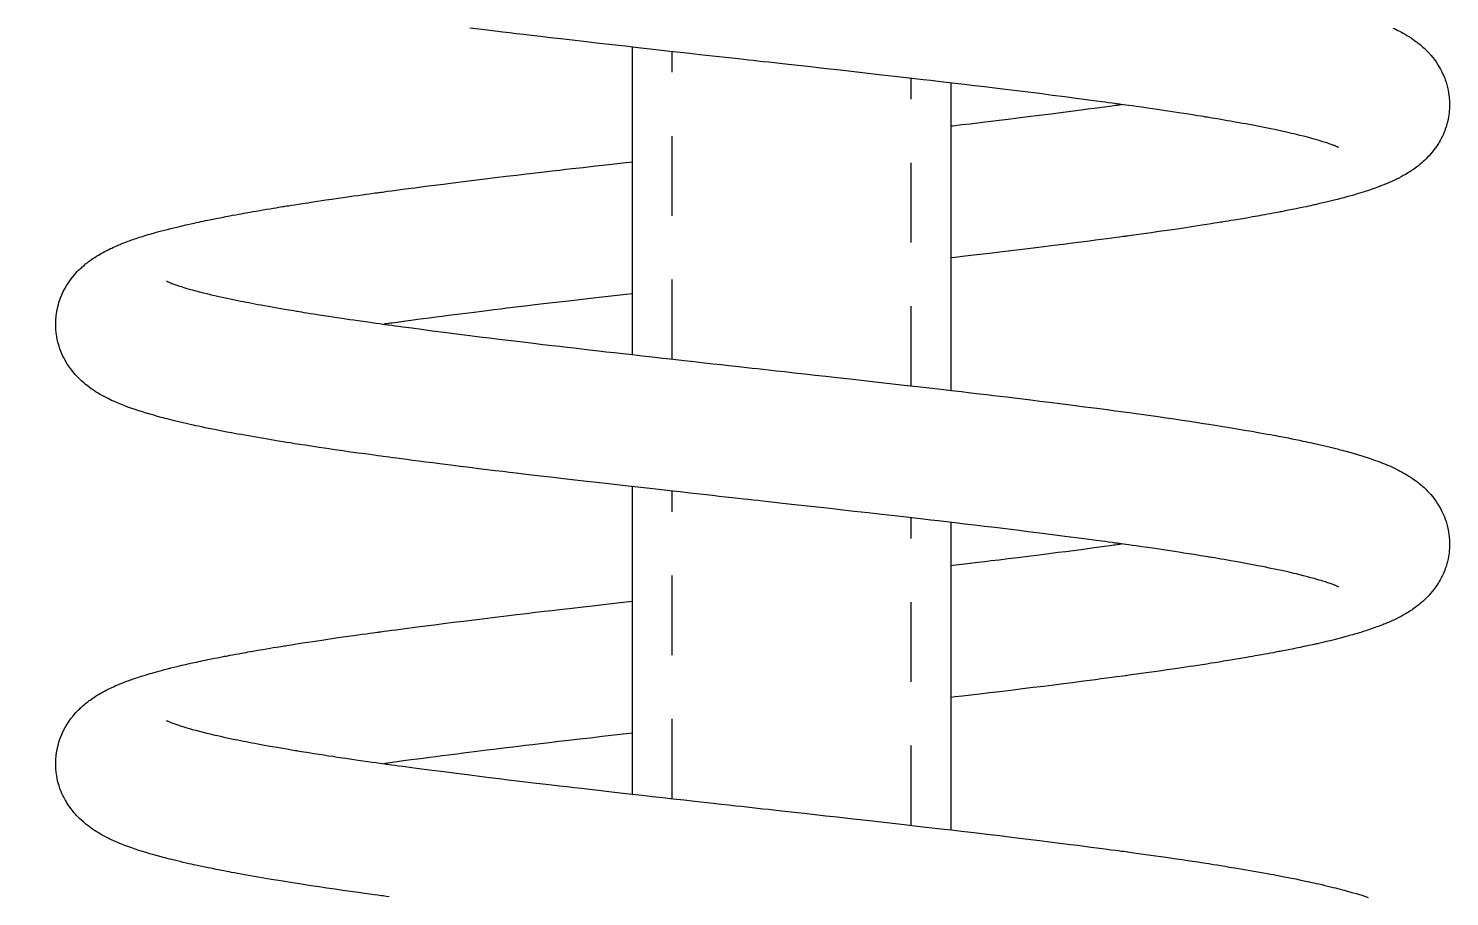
# Model space of a CAD drawing. Extents: x 126.2 to 199.4, y 112.1 to 154.8.
# Drawn here: x 196.078 to 198.309, y 116.166 to 117.528 of the extents above; entities that cross this region are included whole.
import ezdxf

# ---------------------------------------------------------------- set-up
doc = ezdxf.new("R2010")
doc.units = 0
doc.header["$LTSCALE"] = 0.5
doc.header["$MEASUREMENT"] = 0
doc.linetypes.add('HIDDEN', pattern=[0.375, 0.25, -0.125])
doc.layers.get('0').update_dxf_attribs({"linetype": 'CONTINUOUS'})

msp = doc.modelspace()

# ---------------------------------------------------------------- linework, layer by layer
at = {"linetype": 'HIDDEN'}
for p, q in [((197.08857, 117.00867), (197.08857, 117.49111)), ((197.46357, 116.9668), (197.46357, 117.44917)), ((197.08857, 116.31922), (197.08857, 116.80165)), ((197.46357, 116.27735), (197.46357, 116.75971))]:
    msp.add_line(p, q, dxfattribs=at)
at = {"linetype": 'Continuous', "flags": 128}
for points in [[(198.13444, 117.34064), (198.13444, 117.34064), (198.1341, 117.34082), (198.13375, 117.34099), (198.13326, 117.34123), (198.13258, 117.34155), (198.13166, 117.34197), (198.13054, 117.34246), (198.12978, 117.34278), (198.12898, 117.34311), (198.12821, 117.34342), (198.12749, 117.34371), (198.12672, 117.34401), (198.12572, 117.34439), (198.12422, 117.34496), (198.12263, 117.34554), (198.1211, 117.34609), (198.11963, 117.3466), (198.11764, 117.34728), (198.11563, 117.34795), (198.11356, 117.34863), (198.11155, 117.34928), (198.10974, 117.34985), (198.10714, 117.35065), (198.10402, 117.35159), (198.10035, 117.35267), (198.09603, 117.3539), (198.09097, 117.35529), (198.08533, 117.3568), (198.0794, 117.35833), (198.0736, 117.35978), (198.0682, 117.3611), (198.06418, 117.36205), (198.06046, 117.36292), (198.0567, 117.36379), (198.05234, 117.36478), (198.04733, 117.36589), (198.03655, 117.36821), (198.02564, 117.37048), (198.01995, 117.37162), (198.01476, 117.37265), (198.01004, 117.37357), (198.00508, 117.37453), (197.99958, 117.37557), (197.99388, 117.37664), (197.98867, 117.3776), (197.98361, 117.37853), (197.97831, 117.37949), (197.97215, 117.38059), (197.96508, 117.38184), (197.96019, 117.3827), (197.95492, 117.38361), (197.94934, 117.38457), (197.94419, 117.38544), (197.93972, 117.38619), (197.93594, 117.38683), (197.93287, 117.38734), (197.93052, 117.38773), (197.92838, 117.38808), (197.92561, 117.38854), (197.92214, 117.3891), (197.91797, 117.38978), (197.91309, 117.39057), (197.90769, 117.39143), (197.89924, 117.39277), (197.89127, 117.39402), (197.88381, 117.39517), (197.87689, 117.39623), (197.87021, 117.39725), (197.86281, 117.39836), (197.85644, 117.39931), (197.84955, 117.40033), (197.84214, 117.40141), (197.83419, 117.40256), (197.82571, 117.40378), (197.81684, 117.40503), (197.81076, 117.40589), (197.80535, 117.40665), (197.80061, 117.4073), (197.79657, 117.40786), (197.79321, 117.40832), (197.79057, 117.40868), (197.78863, 117.40895), (197.78682, 117.4092), (197.78326, 117.40968), (197.77882, 117.41028), (197.7735, 117.41101), (197.76727, 117.41185), (197.75372, 117.41366), (197.73881, 117.41564), (197.7225, 117.41778), (197.70474, 117.42008), (197.6855, 117.42255), (197.66474, 117.42518), (197.64733, 117.42736), (197.6292, 117.42961), (197.61157, 117.43177), (197.59465, 117.43382), (197.57846, 117.43577), (197.56303, 117.43761), (197.5474, 117.43946), (197.53269, 117.44118), (197.51893, 117.44278), (197.50611, 117.44427), (197.49423, 117.44564), (197.48232, 117.44701), (197.46952, 117.44849), (197.45584, 117.45006), (197.43738, 117.45217), (197.4175, 117.45444), (197.39618, 117.45686), (197.37409, 117.45936), (197.35218, 117.46183), (197.33665, 117.46357), (197.32125, 117.4653), (197.30596, 117.46701), (197.2908, 117.4687), (197.27584, 117.47036), (197.2618, 117.47192), (197.2489, 117.47335), (197.23956, 117.47438), (197.23094, 117.47533), (197.22307, 117.4762), (197.21586, 117.47699), (197.20822, 117.47783), (197.20085, 117.47864), (197.19217, 117.4796), (197.18273, 117.48064), (197.17241, 117.48178), (197.16212, 117.48292), (197.15192, 117.48405), (197.14182, 117.48517), (197.13181, 117.48628), (197.11628, 117.48801), (197.10092, 117.48973), (197.08506, 117.4915), (197.06277, 117.494), (197.0393, 117.49664), (197.01469, 117.49943), (196.98897, 117.50234), (196.9696, 117.50455), (196.94999, 117.50679), (196.93134, 117.50892), (196.91379, 117.51094), (196.89733, 117.51284), (196.8819, 117.51463), (196.86751, 117.51631), (196.85522, 117.51776), (196.84378, 117.51912), (196.83319, 117.52038), (196.8225, 117.52166), (196.81079, 117.52307), (196.79808, 117.52461), (196.78498, 117.52622), (196.771, 117.52794)], [(198.21998, 117.52804), (198.22181, 117.52718), (198.22339, 117.52642), (198.22479, 117.52575), (198.22741, 117.52445), (198.23007, 117.52309), (198.23289, 117.5216), (198.2358, 117.52), (198.23856, 117.51844), (198.24155, 117.51668), (198.24479, 117.51468), (198.24805, 117.51258), (198.25099, 117.5106), (198.25356, 117.50879), (198.2557, 117.50723), (198.25674, 117.50645), (198.25778, 117.50566), (198.25916, 117.50459), (198.26088, 117.50322), (198.26293, 117.50154), (198.265, 117.49978), (198.26677, 117.49821), (198.26839, 117.49673), (198.26973, 117.49548), (198.27123, 117.49403), (198.27304, 117.49222), (198.27512, 117.49006), (198.27898, 117.48579), (198.28214, 117.48198), (198.28478, 117.47856), (198.28731, 117.47505), (198.28976, 117.47138), (198.29188, 117.46795), (198.29423, 117.46382), (198.29658, 117.45928), (198.2986, 117.45494), (198.30033, 117.45083), (198.30179, 117.44693), (198.30304, 117.44325), (198.30427, 117.43914), (198.30538, 117.43482), (198.30632, 117.43053), (198.30702, 117.42663), (198.30755, 117.42305), (198.30786, 117.4204), (198.3081, 117.41788), (198.30831, 117.41501), (198.30846, 117.41151), (198.30851, 117.40743), (198.3084, 117.40334), (198.30827, 117.40081), (198.30811, 117.3987), (198.30795, 117.39692), (198.3078, 117.39551), (198.30762, 117.39401), (198.30731, 117.39171), (198.30682, 117.38868), (198.30609, 117.38486), (198.30517, 117.38077), (198.30419, 117.37709), (198.30297, 117.37302), (198.30183, 117.36967), (198.30088, 117.36709), (198.29995, 117.36473), (198.29875, 117.36188), (198.29721, 117.35851), (198.29545, 117.35497), (198.29381, 117.35191), (198.29235, 117.34933), (198.29092, 117.34696), (198.2891, 117.3441), (198.28681, 117.34072), (198.28403, 117.33693), (198.28122, 117.33337), (198.27864, 117.33031), (198.27631, 117.32771), (198.27407, 117.32533), (198.27195, 117.32317), (198.26977, 117.32106), (198.26721, 117.31868), (198.26436, 117.31617), (198.26195, 117.31414), (198.2601, 117.31264), (198.25853, 117.31141), (198.2566, 117.30993), (198.25437, 117.30828), (198.2523, 117.3068), (198.25051, 117.30556), (198.24902, 117.30456), (198.2478, 117.30375), (198.24605, 117.30261), (198.2441, 117.30138), (198.24192, 117.30004), (198.23938, 117.29853), (198.2359, 117.29655), (198.23235, 117.29461), (198.22879, 117.29274), (198.22525, 117.29097), (198.22192, 117.28937), (198.21903, 117.28802), (198.21683, 117.28702), (198.21476, 117.2861), (198.21242, 117.28509), (198.20957, 117.28388), (198.2075, 117.28303), (198.20543, 117.28219), (198.20361, 117.28147), (198.20205, 117.28085), (198.20077, 117.28036), (198.19884, 117.27962), (198.19673, 117.27883), (198.19437, 117.27796), (198.19166, 117.27698), (198.18842, 117.27584), (198.18571, 117.27491), (198.1827, 117.27389), (198.17976, 117.27292), (198.17716, 117.27208), (198.17491, 117.27136), (198.17288, 117.27072), (198.17065, 117.27002), (198.16721, 117.26897), (198.16332, 117.2678), (198.15942, 117.26665), (198.15596, 117.26566), (198.15353, 117.26497), (198.15132, 117.26435), (198.14881, 117.26365), (198.14587, 117.26285), (198.14247, 117.26193), (198.13752, 117.26062), (198.13249, 117.25932), (198.12742, 117.25803), (198.12091, 117.25643), (198.11502, 117.255), (198.10977, 117.25376), (198.10514, 117.25269), (198.10111, 117.25177), (198.09937, 117.25137), (198.09777, 117.25101), (198.09588, 117.25059), (198.09348, 117.25006), (198.09057, 117.24942), (198.08713, 117.24867), (198.08352, 117.24789), (198.0799, 117.24712), (198.07378, 117.24583), (198.06767, 117.24457), (198.06157, 117.24334), (198.05573, 117.24218), (198.05072, 117.24119), (198.04659, 117.24039), (198.04458, 117.24), (198.04287, 117.23968), (198.04094, 117.23931), (198.03847, 117.23884), (198.03544, 117.23827), (198.03185, 117.2376), (198.02768, 117.23683), (198.02345, 117.23605), (198.01836, 117.23513), (198.01393, 117.23433), (198.01018, 117.23366), (198.00705, 117.23311), (198.00357, 117.23249), (197.99939, 117.23176), (197.99481, 117.23096), (197.98957, 117.23006), (197.98368, 117.22905), (197.9771, 117.22794), (197.97045, 117.22682), (197.96537, 117.22598), (197.96092, 117.22525), (197.95711, 117.22462), (197.95394, 117.22411), (197.95143, 117.2237), (197.94955, 117.2234), (197.94701, 117.22299), (197.94365, 117.22245), (197.93945, 117.22178), (197.93441, 117.22098), (197.92733, 117.21986), (197.9201, 117.21874), (197.91319, 117.21767), (197.90661, 117.21667), (197.90038, 117.21572), (197.89449, 117.21484), (197.8879, 117.21385), (197.88115, 117.21285), (197.87368, 117.21176), (197.86549, 117.21056), (197.85655, 117.20928), (197.849, 117.2082), (197.84097, 117.20707), (197.83246, 117.20588), (197.82436, 117.20475), (197.81736, 117.20379), (197.8128, 117.20317), (197.80889, 117.20263), (197.80563, 117.20219), (197.80302, 117.20184), (197.80107, 117.20158), (197.79932, 117.20134), (197.79577, 117.20087), (197.79123, 117.20026), (197.78569, 117.19952), (197.77861, 117.19858), (197.77048, 117.1975), (197.76183, 117.19636), (197.75276, 117.19517), (197.74323, 117.19393), (197.73043, 117.19228), (197.71689, 117.19054), (197.70258, 117.18872), (197.68751, 117.18682), (197.67166, 117.18484), (197.65501, 117.18278), (197.63808, 117.1807), (197.61998, 117.1785), (197.60283, 117.17643), (197.58664, 117.1745), (197.57145, 117.1727), (197.55728, 117.17103), (197.54438, 117.16952), (197.53249, 117.16814), (197.52607, 117.1674)], [(197.52607, 117.37454), (197.529, 117.37488), (197.54322, 117.37654), (197.55632, 117.37809), (197.56833, 117.37951), (197.57926, 117.38082), (197.58911, 117.382), (197.60185, 117.38354), (197.6158, 117.38524), (197.63095, 117.3871), (197.64726, 117.38912), (197.66467, 117.3913), (197.68315, 117.39364), (197.69451, 117.39509), (197.7062, 117.3966), (197.71821, 117.39815), (197.73018, 117.39972), (197.74103, 117.40115), (197.75069, 117.40243), (197.75919, 117.40356), (197.76656, 117.40455), (197.77113, 117.40517), (197.77514, 117.40571), (197.7786, 117.40618), (197.78151, 117.40657), (197.78393, 117.4069), (197.78686, 117.4073), (197.7907, 117.40783), (197.79377, 117.40825)], [(198.13444, 116.65118), (198.13444, 116.65118), (198.1341, 116.65136), (198.13375, 116.65154), (198.13326, 116.65178), (198.13258, 116.6521), (198.13166, 116.65251), (198.13054, 116.653), (198.12978, 116.65332), (198.12898, 116.65366), (198.12821, 116.65397), (198.12749, 116.65425), (198.12672, 116.65456), (198.12572, 116.65494), (198.12422, 116.6555), (198.12263, 116.65608), (198.1211, 116.65663), (198.11963, 116.65714), (198.11764, 116.65782), (198.11563, 116.6585), (198.11356, 116.65918), (198.11155, 116.65982), (198.10974, 116.66039), (198.10714, 116.6612), (198.10402, 116.66214), (198.10035, 116.66321), (198.09603, 116.66444), (198.09097, 116.66584), (198.08533, 116.66735), (198.0794, 116.66888), (198.0736, 116.67033), (198.0682, 116.67164), (198.06418, 116.6726), (198.06046, 116.67347), (198.0567, 116.67433), (198.05234, 116.67532), (198.04733, 116.67644), (198.03655, 116.67876), (198.02564, 116.68102), (198.01995, 116.68217), (198.01476, 116.6832), (198.01004, 116.68412), (198.00508, 116.68507), (197.99958, 116.68612), (197.99388, 116.68718), (197.98867, 116.68815), (197.98361, 116.68907), (197.97831, 116.69003), (197.97215, 116.69114), (197.96508, 116.69239), (197.96019, 116.69324), (197.95492, 116.69415), (197.94934, 116.69511), (197.94419, 116.69599), (197.93972, 116.69674), (197.93594, 116.69737), (197.93287, 116.69788), (197.93052, 116.69827), (197.92838, 116.69863), (197.92561, 116.69908), (197.92214, 116.69965), (197.91797, 116.70033), (197.91309, 116.70111), (197.90769, 116.70198), (197.89924, 116.70332), (197.89127, 116.70456), (197.88381, 116.70572), (197.87689, 116.70678), (197.87021, 116.70779), (197.86281, 116.7089), (197.85644, 116.70985), (197.84955, 116.71087), (197.84214, 116.71196), (197.83419, 116.71311), (197.82571, 116.71432), (197.81684, 116.71558), (197.81076, 116.71643), (197.80535, 116.71719), (197.80061, 116.71785), (197.79657, 116.71841), (197.79321, 116.71887), (197.79057, 116.71923), (197.78863, 116.7195), (197.78682, 116.71974), (197.78326, 116.72023), (197.77882, 116.72083), (197.7735, 116.72155), (197.76727, 116.72239), (197.75372, 116.72421), (197.73881, 116.72618), (197.7225, 116.72832), (197.70474, 116.73063), (197.6855, 116.7331), (197.66474, 116.73573), (197.64733, 116.7379), (197.6292, 116.74015), (197.61157, 116.74231), (197.59465, 116.74437), (197.57846, 116.74631), (197.56303, 116.74815), (197.5474, 116.75), (197.53269, 116.75173), (197.51893, 116.75333), (197.50611, 116.75481), (197.49423, 116.75619), (197.48232, 116.75756), (197.46952, 116.75903), (197.45584, 116.7606), (197.43738, 116.76271), (197.4175, 116.76498), (197.39618, 116.7674), (197.37409, 116.7699), (197.35218, 116.77237), (197.33665, 116.77412), (197.32125, 116.77584), (197.30596, 116.77755), (197.2908, 116.77924), (197.27584, 116.78091), (197.2618, 116.78246), (197.2489, 116.78389), (197.23956, 116.78492), (197.23094, 116.78587), (197.22307, 116.78674), (197.21586, 116.78753), (197.20822, 116.78837), (197.20085, 116.78918), (197.19217, 116.79014), (197.18273, 116.79118), (197.17241, 116.79232), (197.16212, 116.79346), (197.15192, 116.79459), (197.14182, 116.79571), (197.13181, 116.79683), (197.11628, 116.79856), (197.10092, 116.80027), (197.08506, 116.80205), (197.06277, 116.80455), (197.0393, 116.80719), (197.01469, 116.80997), (196.98897, 116.81289), (196.9696, 116.81509), (196.94999, 116.81733), (196.93134, 116.81947), (196.91379, 116.82148), (196.89733, 116.82338), (196.8819, 116.82517), (196.86751, 116.82686), (196.85522, 116.82831), (196.84378, 116.82966), (196.83319, 116.83092), (196.8225, 116.83221), (196.81079, 116.83362), (196.79808, 116.83516), (196.78498, 116.83676), (196.771, 116.83848), (196.75616, 116.84032), (196.7405, 116.84228), (196.72405, 116.84436), (196.71286, 116.84578), (196.7015, 116.84724), (196.69086, 116.84861), (196.68107, 116.84988), (196.67212, 116.85105), (196.66398, 116.85212), (196.65666, 116.85309), (196.65013, 116.85395), (196.64438, 116.85472), (196.63941, 116.85538), (196.6352, 116.85594), (196.63163, 116.85642), (196.62676, 116.85708), (196.62079, 116.85789), (196.61379, 116.85884), (196.60619, 116.85988), (196.5955, 116.86137), (196.58394, 116.86299), (196.57159, 116.86475), (196.55911, 116.86655), (196.54668, 116.86837), (196.53431, 116.87022), (196.52201, 116.87208), (196.5125, 116.87353), (196.50385, 116.87488), (196.49618, 116.87608), (196.48946, 116.87715), (196.48353, 116.8781), (196.47732, 116.8791), (196.47061, 116.88019), (196.45926, 116.88206), (196.44767, 116.88401), (196.43586, 116.88604), (196.42358, 116.88818), (196.4179, 116.88919), (196.41213, 116.89023), (196.40647, 116.89125), (196.40145, 116.89217), (196.39709, 116.89298), (196.39336, 116.89368), (196.38967, 116.89437), (196.38474, 116.89531), (196.37914, 116.8964), (196.37302, 116.8976), (196.36697, 116.89881), (196.36109, 116.9), (196.35537, 116.90118), (196.35015, 116.90228), (196.34539, 116.90329), (196.34119, 116.9042), (196.33754, 116.905), (196.33397, 116.90579), (196.33019, 116.90664), (196.3259, 116.90761), (196.32113, 116.90871), (196.31631, 116.90985), (196.31177, 116.91093), (196.30751, 116.91197), (196.30351, 116.91296), (196.29948, 116.91397), (196.29598, 116.91486), (196.29301, 116.91563), (196.28992, 116.91644), (196.28645, 116.91736), (196.28073, 116.91892), (196.27485, 116.92056), (196.26892, 116.92227), (196.26309, 116.924), (196.25735, 116.92577), (196.25169, 116.92757), (196.24581, 116.92951), (196.24028, 116.9314), (196.23437, 116.93352), (196.22957, 116.93532), (196.22442, 116.93733), (196.21798, 116.93998), (196.21333, 116.94201), (196.20881, 116.94407), (196.20613, 116.94534), (196.20315, 116.9468), (196.2001, 116.94834), (196.19705, 116.94994), (196.194, 116.9516), (196.19099, 116.95331), (196.18827, 116.95491), (196.18643, 116.95603), (196.18477, 116.95706), (196.18324, 116.95803), (196.18184, 116.95894), (196.1805, 116.95983), (196.17885, 116.96095), (196.17683, 116.96235), (196.17336, 116.96487), (196.17034, 116.96718), (196.16802, 116.96904), (196.16501, 116.97156), (196.16143, 116.97475), (196.1584, 116.97762), (196.15573, 116.9803), (196.15379, 116.98234), (196.15177, 116.98457), (196.14957, 116.98711), (196.14716, 116.99005), (196.1446, 116.99339), (196.14222, 116.99669), (196.14027, 116.99959), (196.13868, 117.00209), (196.13725, 117.00447), (196.1358, 117.007), (196.13418, 117.01002), (196.13244, 117.01351), (196.13088, 117.01691), (196.12965, 117.0198), (196.12869, 117.02221), (196.12776, 117.02473), (196.12704, 117.02682), (196.12626, 117.02923), (196.12545, 117.03193), (196.12454, 117.03528), (196.12354, 117.03956), (196.12262, 117.04441), (196.12216, 117.04739), (196.12186, 117.0497), (196.12165, 117.05157), (196.12146, 117.05359), (196.12123, 117.05659), (196.12107, 117.05991), (196.12101, 117.06352), (196.12103, 117.06549), (196.12109, 117.06736), (196.12117, 117.06914), (196.12128, 117.07082), (196.12139, 117.07239), (196.12153, 117.07413), (196.12179, 117.07672), (196.12225, 117.08027), (196.12324, 117.086), (196.12424, 117.09054), (196.12521, 117.09427), (196.12614, 117.09745), (196.12701, 117.10014), (196.12864, 117.1047), (196.13062, 117.10953), (196.133, 117.11468), (196.13581, 117.12004), (196.13853, 117.1247), (196.14091, 117.12841), (196.14312, 117.13162), (196.14539, 117.13471), (196.14779, 117.13778), (196.15066, 117.14121), (196.15276, 117.14357), (196.15499, 117.14596), (196.157, 117.14803), (196.15873, 117.14973), (196.16014, 117.15108), (196.16128, 117.15215), (196.16264, 117.15339), (196.16423, 117.1548), (196.16607, 117.15638), (196.16801, 117.15799), (196.1697, 117.15935), (196.17133, 117.16062), (196.17254, 117.16155), (196.17364, 117.16237), (196.17489, 117.1633), (196.17702, 117.16482), (196.1795, 117.16654), (196.18224, 117.16836), (196.18525, 117.17028), (196.18816, 117.17206), (196.19067, 117.17355), (196.19297, 117.17486), (196.19538, 117.17619), (196.19782, 117.17751), (196.20013, 117.17872), (196.20235, 117.17984), (196.20456, 117.18094), (196.20683, 117.18203), (196.20899, 117.18305), (196.21154, 117.18423), (196.21431, 117.18547), (196.21673, 117.18652), (196.21876, 117.18739), (196.22045, 117.18809), (196.22204, 117.18875), (196.22356, 117.18936), (196.22501, 117.18994), (196.22637, 117.19048), (196.22802, 117.19113), (196.22998, 117.19188), (196.23224, 117.19273), (196.23452, 117.19357), (196.23692, 117.19445), (196.23881, 117.19512), (196.24047, 117.1957), (196.24242, 117.19638), (196.2448, 117.19719), (196.24749, 117.1981), (196.25007, 117.19894), (196.25275, 117.19981), (196.25511, 117.20057), (196.25738, 117.20128), (196.25998, 117.20209), (196.26292, 117.20298), (196.26623, 117.20398), (196.26938, 117.2049), (196.27225, 117.20573), (196.27483, 117.20647), (196.27711, 117.20711), (196.27941, 117.20776), (196.28289, 117.20871), (196.28706, 117.20984), (196.29178, 117.21109), (196.29658, 117.21233), (196.30166, 117.21362), (196.30651, 117.21482), (196.31104, 117.21593), (196.31513, 117.21691), (196.31888, 117.2178), (196.32233, 117.2186), (196.32547, 117.21933), (196.32829, 117.21997), (196.33079, 117.22054), (196.33331, 117.2211), (196.33562, 117.22161), (196.33845, 117.22224), (196.34181, 117.22297), (196.34542, 117.22375), (196.34903, 117.22452), (196.35264, 117.22528), (196.35625, 117.22604), (196.35985, 117.22678), (196.36497, 117.22783), (196.37007, 117.22885), (196.3748, 117.22979), (196.37893, 117.2306), (196.38174, 117.23114), (196.38416, 117.23161), (196.38618, 117.232), (196.38821, 117.23239), (196.39097, 117.23291), (196.39446, 117.23357), (196.39868, 117.23435), (196.40356, 117.23525), (196.4082, 117.2361), (196.41237, 117.23685), (196.41606, 117.23752), (196.41973, 117.23817), (196.42283, 117.23872), (196.42639, 117.23935), (196.43065, 117.24009), (196.43561, 117.24096), (196.4413, 117.24194), (196.4463, 117.24279), (196.45177, 117.24372), (196.45741, 117.24466), (196.46251, 117.24551), (196.46704, 117.24626), (196.47097, 117.24691), (196.4744, 117.24746), (196.47717, 117.24791), (196.47927, 117.24826), (196.48116, 117.24856), (196.48362, 117.24896), (196.48666, 117.24944), (196.49103, 117.25014), (196.49624, 117.25097), (196.50227, 117.25191), (196.50835, 117.25286), (196.51666, 117.25414), (196.52448, 117.25534), (196.53181, 117.25645), (196.53864, 117.25747), (196.54516, 117.25844), (196.55418, 117.25977), (196.56434, 117.26124), (196.57565, 117.26287), (196.58815, 117.26464), (196.59519, 117.26563), (196.60218, 117.2666), (196.60845, 117.26747), (196.61394, 117.26822), (196.61866, 117.26886), (196.62259, 117.2694), (196.62547, 117.26979), (196.6277, 117.27009), (196.6294, 117.27032), (196.63138, 117.27058), (196.63375, 117.2709), (196.63652, 117.27127), (196.6417, 117.27196), (196.64789, 117.27279), (196.6551, 117.27374), (196.66939, 117.27563), (196.68489, 117.27765), (196.70164, 117.27982), (196.71532, 117.28157), (196.72976, 117.2834), (196.74497, 117.28532), (196.76097, 117.28731), (196.77775, 117.28939), (196.79459, 117.29145), (196.81076, 117.29342), (196.828, 117.29549), (196.84435, 117.29744), (196.85977, 117.29927), (196.87425, 117.30097), (196.88776, 117.30255), (196.90008, 117.30397), (196.91144, 117.30528), (196.92184, 117.30648), (196.93137, 117.30757), (196.94904, 117.3096), (196.96827, 117.31179), (196.98907, 117.31416), (197.01145, 117.3167), (197.02607, 117.31835)], [(196.29505, 117.13114), (196.29505, 117.13114), (196.29527, 117.13102), (196.2956, 117.13086), (196.29601, 117.13065), (196.2966, 117.13037), (196.29741, 117.13), (196.29845, 117.12954), (196.29968, 117.12901), (196.30154, 117.12825), (196.30348, 117.12749), (196.30655, 117.12635), (196.30962, 117.12526), (196.31246, 117.12429), (196.31536, 117.12333), (196.31823, 117.1224), (196.32074, 117.12162), (196.32353, 117.12076), (196.32686, 117.11977), (196.33078, 117.11863), (196.33539, 117.11734), (196.34075, 117.11587), (196.34654, 117.11435), (196.3525, 117.11283), (196.35815, 117.11143), (196.36338, 117.11017), (196.36726, 117.10926), (196.37089, 117.10842), (196.37495, 117.10749), (196.37965, 117.10644), (196.38497, 117.10527), (196.39217, 117.10372), (196.39943, 117.1022), (196.40669, 117.10072), (196.41139, 117.09978), (196.41573, 117.09892), (196.41974, 117.09814), (196.424, 117.09732), (196.42864, 117.09644), (196.43355, 117.09551), (196.43836, 117.09462), (196.44349, 117.09368), (196.44855, 117.09275), (196.4543, 117.09172), (196.46094, 117.09054), (196.46849, 117.08921), (196.47435, 117.0882), (196.4806, 117.08713), (196.48626, 117.08616), (196.49107, 117.08535), (196.49424, 117.08483), (196.49686, 117.08439), (196.49892, 117.08405), (196.50066, 117.08376), (196.50331, 117.08333), (196.50664, 117.08278), (196.51068, 117.08212), (196.51542, 117.08136), (196.52079, 117.0805), (196.5261, 117.07965), (196.53432, 117.07836), (196.54204, 117.07716), (196.54924, 117.07605), (196.55592, 117.07503), (196.56292, 117.07397), (196.57073, 117.0728), (196.57645, 117.07196), (196.58255, 117.07106), (196.58904, 117.07011), (196.59591, 117.06912), (196.60319, 117.06808), (196.61083, 117.06699), (196.61794, 117.06599), (196.62419, 117.06512), (196.62955, 117.06437), (196.634, 117.06376), (196.63754, 117.06327), (196.64016, 117.06291), (196.64216, 117.06264), (196.64455, 117.06231), (196.6486, 117.06176), (196.65353, 117.0611), (196.65936, 117.06031), (196.66601, 117.05941), (196.67995, 117.05755), (196.69527, 117.05553), (196.71201, 117.05334), (196.73021, 117.05098), (196.74991, 117.04846), (196.77114, 117.04579), (196.78632, 117.04389), (196.80187, 117.04197), (196.8169, 117.04013), (196.83134, 117.03837), (196.84518, 117.0367), (196.8584, 117.03512), (196.87097, 117.03362), (196.88574, 117.03188), (196.89947, 117.03027), (196.91213, 117.0288), (196.92374, 117.02746), (196.93446, 117.02622), (196.94603, 117.02489), (196.95887, 117.02341), (196.973, 117.02179), (196.98501, 117.02041), (196.99783, 117.01895), (197.01146, 117.01739), (197.02591, 117.01575), (197.04118, 117.01402), (197.05728, 117.0122), (197.07397, 117.01032), (197.09001, 117.00851), (197.10734, 117.00657), (197.12357, 117.00476), (197.13869, 117.00307), (197.15271, 117.00151), (197.1656, 117.00008), (197.17736, 116.99878), (197.18802, 116.9976), (197.19709, 116.9966), (197.20555, 116.99567), (197.21416, 116.99472), (197.22256, 116.9938), (197.23078, 116.99289), (197.2396, 116.99192), (197.25176, 116.99058), (197.26528, 116.98908), (197.28014, 116.98743), (197.29615, 116.98566), (197.31274, 116.98381), (197.32983, 116.9819), (197.34744, 116.97993), (197.37246, 116.97712), (197.39839, 116.9742), (197.42518, 116.97117), (197.45279, 116.96803), (197.47293, 116.96573), (197.49197, 116.96355), (197.50988, 116.9615), (197.52666, 116.95957), (197.54236, 116.95775), (197.55699, 116.95604), (197.57056, 116.95445), (197.58208, 116.95308), (197.59272, 116.95182), (197.60269, 116.95062), (197.61344, 116.94933), (197.62525, 116.9479), (197.63812, 116.94633), (197.65141, 116.94471), (197.66561, 116.94295), (197.68071, 116.94107), (197.69667, 116.93906), (197.71345, 116.93694), (197.72484, 116.93548), (197.73573, 116.93408), (197.74577, 116.93278), (197.75497, 116.93158), (197.76333, 116.93048), (197.77089, 116.92948), (197.77765, 116.92859), (197.78361, 116.9278), (197.7888, 116.9271), (197.79323, 116.92651), (197.7969, 116.92602), (197.80075, 116.9255), (197.8063, 116.92475), (197.81295, 116.92385), (197.82035, 116.92284), (197.8283, 116.92174), (197.83942, 116.92019), (197.8514, 116.91849), (197.8639, 116.9167), (197.87637, 116.91489), (197.88878, 116.91305), (197.90113, 116.9112), (197.9134, 116.90933), (197.92244, 116.90794), (197.93049, 116.90668), (197.93758, 116.90556), (197.94374, 116.90458), (197.94976, 116.90361), (197.95628, 116.90255), (197.96329, 116.9014), (197.97475, 116.89949), (197.98642, 116.89752), (197.9984, 116.89545), (198.0109, 116.89325), (198.01666, 116.89221), (198.02237, 116.89118), (198.02748, 116.89024), (198.03193, 116.88942), (198.03574, 116.88871), (198.03937, 116.88803), (198.0435, 116.88724), (198.04894, 116.88619), (198.055, 116.88501), (198.06109, 116.8838), (198.06701, 116.8826), (198.07277, 116.88141), (198.07837, 116.88024), (198.08248, 116.87937), (198.08618, 116.87858), (198.0895, 116.87785), (198.09244, 116.87721), (198.09544, 116.87654), (198.09888, 116.87577), (198.10312, 116.87481), (198.10784, 116.87372), (198.1127, 116.87258), (198.11727, 116.87149), (198.12157, 116.87045), (198.12559, 116.86946), (198.12933, 116.86852), (198.13236, 116.86775), (198.13502, 116.86707), (198.13744, 116.86644), (198.14009, 116.86574), (198.14301, 116.86496), (198.14617, 116.86411), (198.15496, 116.86167), (198.16383, 116.85909), (198.17246, 116.85645), (198.18085, 116.85376), (198.18367, 116.85282), (198.18632, 116.85192), (198.18913, 116.85095), (198.19238, 116.8498), (198.19603, 116.84847), (198.19892, 116.84739), (198.20135, 116.84645), (198.20335, 116.84567), (198.20492, 116.84505), (198.20628, 116.84451), (198.20774, 116.84391), (198.20931, 116.84326), (198.21102, 116.84255), (198.21312, 116.84165), (198.21565, 116.84054), (198.21789, 116.83954), (198.21998, 116.83858), (198.22181, 116.83773), (198.22339, 116.83697), (198.22479, 116.83629), (198.22741, 116.83499), (198.23007, 116.83363), (198.23289, 116.83214), (198.2358, 116.83055), (198.23856, 116.82898), (198.24155, 116.82722), (198.24479, 116.82522), (198.24805, 116.82313), (198.25099, 116.82115), (198.25356, 116.81934), (198.2557, 116.81778), (198.25674, 116.817), (198.25778, 116.81621), (198.25916, 116.81514), (198.26088, 116.81377), (198.26293, 116.81209), (198.265, 116.81032), (198.26677, 116.80876), (198.26839, 116.80727), (198.26973, 116.80602), (198.27123, 116.80457), (198.27304, 116.80277), (198.27512, 116.8006), (198.27898, 116.79634), (198.28214, 116.79253), (198.28478, 116.78911), (198.28731, 116.78559), (198.28976, 116.78193), (198.29188, 116.77849), (198.29423, 116.77436), (198.29658, 116.76983), (198.2986, 116.76549), (198.30033, 116.76137), (198.30179, 116.75748), (198.30304, 116.7538), (198.30427, 116.74968), (198.30538, 116.74536), (198.30632, 116.74107), (198.30702, 116.73718), (198.30755, 116.7336), (198.30786, 116.73094), (198.3081, 116.72842), (198.30831, 116.72556), (198.30846, 116.72205), (198.30851, 116.71798), (198.3084, 116.71388), (198.30827, 116.71136), (198.30811, 116.70924), (198.30795, 116.70747), (198.3078, 116.70606), (198.30762, 116.70456), (198.30731, 116.70226), (198.30682, 116.69922), (198.30609, 116.6954), (198.30517, 116.69132), (198.30419, 116.68764), (198.30297, 116.68357), (198.30183, 116.68022), (198.30088, 116.67764), (198.29995, 116.67528), (198.29875, 116.67242), (198.29721, 116.66905), (198.29545, 116.66552), (198.29381, 116.66245), (198.29235, 116.65988), (198.29092, 116.65751), (198.2891, 116.65465), (198.28681, 116.65127), (198.28403, 116.64748), (198.28122, 116.64392), (198.27864, 116.64085), (198.27631, 116.63826), (198.27407, 116.63587), (198.27195, 116.63372), (198.26977, 116.6316), (198.26721, 116.62923), (198.26436, 116.62672), (198.26195, 116.62468), (198.2601, 116.62319), (198.25853, 116.62195), (198.2566, 116.62048), (198.25437, 116.61883), (198.2523, 116.61735), (198.25051, 116.61611), (198.24902, 116.6151), (198.2478, 116.6143), (198.24605, 116.61316), (198.2441, 116.61192), (198.24192, 116.61059), (198.23938, 116.60907), (198.2359, 116.60709), (198.23235, 116.60515), (198.22879, 116.60329), (198.22525, 116.60151), (198.22192, 116.59991), (198.21903, 116.59856), (198.21683, 116.59757), (198.21476, 116.59665), (198.21242, 116.59563), (198.20957, 116.59443), (198.2075, 116.59357), (198.20543, 116.59274), (198.20361, 116.59201), (198.20205, 116.5914), (198.20077, 116.5909), (198.19884, 116.59017), (198.19673, 116.58937), (198.19437, 116.58851), (198.19166, 116.58753), (198.18842, 116.58639), (198.18571, 116.58546), (198.1827, 116.58444), (198.17976, 116.58347), (198.17716, 116.58262), (198.17491, 116.5819), (198.17288, 116.58126), (198.17065, 116.58057), (198.16721, 116.57951), (198.16332, 116.57835), (198.15942, 116.5772), (198.15596, 116.5762), (198.15353, 116.57551), (198.15132, 116.57489), (198.14881, 116.5742), (198.14587, 116.57339), (198.14247, 116.57248), (198.13752, 116.57117), (198.13249, 116.56986), (198.12742, 116.56858), (198.12091, 116.56697), (198.11502, 116.56555), (198.10977, 116.56431), (198.10514, 116.56323), (198.10111, 116.56231), (198.09937, 116.56192), (198.09777, 116.56156), (198.09588, 116.56114), (198.09348, 116.5606), (198.09057, 116.55996), (198.08713, 116.55921), (198.08352, 116.55843), (198.0799, 116.55766), (198.07378, 116.55638), (198.06767, 116.55512), (198.06157, 116.55388), (198.05573, 116.55272), (198.05072, 116.55174), (198.04659, 116.55094), (198.04458, 116.55055), (198.04287, 116.55022), (198.04094, 116.54985), (198.03847, 116.54939), (198.03544, 116.54882), (198.03185, 116.54815), (198.02768, 116.54738), (198.02345, 116.5466), (198.01836, 116.54568), (198.01393, 116.54488), (198.01018, 116.54421), (198.00705, 116.54365), (198.00357, 116.54304), (197.99939, 116.54231), (197.99481, 116.54151), (197.98957, 116.54061), (197.98368, 116.5396), (197.9771, 116.53848), (197.97045, 116.53737), (197.96537, 116.53653), (197.96092, 116.53579), (197.95711, 116.53517), (197.95394, 116.53465), (197.95143, 116.53425), (197.94955, 116.53394), (197.94701, 116.53353), (197.94365, 116.53299), (197.93945, 116.53232), (197.93441, 116.53152), (197.92733, 116.53041), (197.9201, 116.52928), (197.91319, 116.52822), (197.90661, 116.52721), (197.90038, 116.52627), (197.89449, 116.52538), (197.8879, 116.5244), (197.88115, 116.5234), (197.87368, 116.5223), (197.86549, 116.52111), (197.85655, 116.51982), (197.849, 116.51875), (197.84097, 116.51761), (197.83246, 116.51642), (197.82436, 116.5153), (197.81736, 116.51434), (197.8128, 116.51371), (197.80889, 116.51318), (197.80563, 116.51274), (197.80302, 116.51239), (197.80107, 116.51212), (197.79932, 116.51189), (197.79577, 116.51141), (197.79123, 116.5108), (197.78569, 116.51006), (197.77861, 116.50912), (197.77048, 116.50804), (197.76183, 116.50691), (197.75276, 116.50572), (197.74323, 116.50448), (197.73043, 116.50282), (197.71689, 116.50109), (197.70258, 116.49927), (197.68751, 116.49737), (197.67166, 116.49538), (197.65501, 116.49332), (197.63808, 116.49124), (197.61998, 116.48904), (197.60283, 116.48697), (197.58664, 116.48504), (197.57145, 116.48324), (197.55728, 116.48158), (197.54438, 116.48007), (197.53249, 116.47869), (197.52607, 116.47795)], [(197.02607, 117.11131), (197.01644, 117.11021), (196.99771, 117.10808), (196.97865, 117.1059), (196.96019, 117.10378), (196.94281, 117.10178), (196.92651, 117.0999), (196.91057, 117.09805), (196.89576, 117.09633), (196.88206, 117.09472), (196.86944, 117.09323), (196.85791, 117.09186), (196.84745, 117.09061), (196.8384, 117.08952), (196.82928, 117.08842), (196.81941, 117.08722), (196.80883, 117.08592), (196.79754, 117.08454), (196.78171, 117.08257), (196.76473, 117.08045), (196.74667, 117.07816), (196.73725, 117.07696), (196.72758, 117.07572), (196.71766, 117.07444), (196.70751, 117.07312), (196.69766, 117.07183), (196.68865, 117.07064), (196.67909, 117.06937), (196.67067, 117.06825), (196.66335, 117.06727), (196.65711, 117.06643), (196.65265, 117.06582), (196.64895, 117.06532), (196.646, 117.06492), (196.64265, 117.06446), (196.63805, 117.06383), (196.63575, 117.06352)], [(197.52607, 116.68508), (197.529, 116.68543), (197.54322, 116.68709), (197.55632, 116.68863), (197.56833, 116.69006), (197.57926, 116.69136), (197.58911, 116.69255), (197.60185, 116.69409), (197.6158, 116.69579), (197.63095, 116.69765), (197.64726, 116.69967), (197.66467, 116.70185), (197.68315, 116.70419), (197.69451, 116.70564), (197.7062, 116.70714), (197.71821, 116.7087), (197.73018, 116.71026), (197.74103, 116.71169), (197.75069, 116.71297), (197.75919, 116.71411), (197.76656, 116.7151), (197.77113, 116.71571), (197.77514, 116.71625), (197.7786, 116.71672), (197.78151, 116.71712), (197.78393, 116.71745), (197.78686, 116.71785), (197.7907, 116.71837), (197.79377, 116.71879)], [(196.64438, 116.16526), (196.63941, 116.16592), (196.6352, 116.16649), (196.63163, 116.16697), (196.62676, 116.16762), (196.62079, 116.16843), (196.61379, 116.16938), (196.60619, 116.17043), (196.5955, 116.17191), (196.58394, 116.17353), (196.57159, 116.17529), (196.55911, 116.1771), (196.54668, 116.17892), (196.53431, 116.18076), (196.52201, 116.18262), (196.5125, 116.18408), (196.50385, 116.18542), (196.49618, 116.18663), (196.48946, 116.18769), (196.48353, 116.18864), (196.47732, 116.18964), (196.47061, 116.19074), (196.45926, 116.19261), (196.44767, 116.19456), (196.43586, 116.19658), (196.42358, 116.19873), (196.4179, 116.19974), (196.41213, 116.20077), (196.40647, 116.2018), (196.40145, 116.20272), (196.39709, 116.20353), (196.39336, 116.20422), (196.38967, 116.20492), (196.38474, 116.20586), (196.37914, 116.20694), (196.37302, 116.20815), (196.36697, 116.20935), (196.36109, 116.21055), (196.35537, 116.21173), (196.35015, 116.21282), (196.34539, 116.21384), (196.34119, 116.21474), (196.33754, 116.21554), (196.33397, 116.21633), (196.33019, 116.21718), (196.3259, 116.21816), (196.32113, 116.21926), (196.31631, 116.22039), (196.31177, 116.22148), (196.30751, 116.22251), (196.30351, 116.2235), (196.29948, 116.22451), (196.29598, 116.2254), (196.29301, 116.22617), (196.28992, 116.22698), (196.28645, 116.22791), (196.28073, 116.22946), (196.27485, 116.23111), (196.26892, 116.23281), (196.26309, 116.23455), (196.25735, 116.23631), (196.25169, 116.23811), (196.24581, 116.24005), (196.24028, 116.24195), (196.23437, 116.24406), (196.22957, 116.24586), (196.22442, 116.24787), (196.21798, 116.25053), (196.21333, 116.25255), (196.20881, 116.25461), (196.20613, 116.25588), (196.20315, 116.25734), (196.2001, 116.25888), (196.19705, 116.26049), (196.194, 116.26215), (196.19099, 116.26385), (196.18827, 116.26545), (196.18643, 116.26657), (196.18477, 116.2676), (196.18324, 116.26857), (196.18184, 116.26948), (196.1805, 116.27037), (196.17885, 116.27149), (196.17683, 116.27289), (196.17336, 116.27541), (196.17034, 116.27773), (196.16802, 116.27958), (196.16501, 116.28211), (196.16143, 116.2853), (196.1584, 116.28817), (196.15573, 116.29085), (196.15379, 116.29289), (196.15177, 116.29512), (196.14957, 116.29766), (196.14716, 116.3006), (196.1446, 116.30393), (196.14222, 116.30724), (196.14027, 116.31014), (196.13868, 116.31264), (196.13725, 116.31502), (196.1358, 116.31755), (196.13418, 116.32057), (196.13244, 116.32406), (196.13088, 116.32745), (196.12965, 116.33035), (196.12869, 116.33276), (196.12776, 116.33527), (196.12704, 116.33736), (196.12626, 116.33977), (196.12545, 116.34248), (196.12454, 116.34582), (196.12354, 116.35011), (196.12262, 116.35495), (196.12216, 116.35793), (196.12186, 116.36025), (196.12165, 116.36211), (196.12146, 116.36414), (196.12123, 116.36714), (196.12107, 116.37046), (196.12101, 116.37406), (196.12103, 116.37603), (196.12109, 116.37791), (196.12117, 116.37968), (196.12128, 116.38136), (196.12139, 116.38294), (196.12153, 116.38467), (196.12179, 116.38727), (196.12225, 116.39081), (196.12324, 116.39654), (196.12424, 116.40109), (196.12521, 116.40482), (196.12614, 116.408), (196.12701, 116.41068), (196.12864, 116.41524), (196.13062, 116.42008), (196.133, 116.42522), (196.13581, 116.43059), (196.13853, 116.43525), (196.14091, 116.43896), (196.14312, 116.44216), (196.14539, 116.44526), (196.14779, 116.44832), (196.15066, 116.45175), (196.15276, 116.45411), (196.15499, 116.45651), (196.157, 116.45857), (196.15873, 116.46028), (196.16014, 116.46163), (196.16128, 116.46269), (196.16264, 116.46393), (196.16423, 116.46534), (196.16607, 116.46693), (196.16801, 116.46854), (196.1697, 116.46989), (196.17133, 116.47117), (196.17254, 116.47209), (196.17364, 116.47292), (196.17489, 116.47384), (196.17702, 116.47537), (196.1795, 116.47708), (196.18224, 116.47891), (196.18525, 116.48083), (196.18816, 116.48261), (196.19067, 116.48409), (196.19297, 116.48541), (196.19538, 116.48674), (196.19782, 116.48805), (196.20013, 116.48926), (196.20235, 116.49039), (196.20456, 116.49148), (196.20683, 116.49258), (196.20899, 116.4936), (196.21154, 116.49477), (196.21431, 116.49601), (196.21673, 116.49707), (196.21876, 116.49793), (196.22045, 116.49864), (196.22204, 116.49929), (196.22356, 116.49991), (196.22501, 116.50049), (196.22637, 116.50103), (196.22802, 116.50167), (196.22998, 116.50242), (196.23224, 116.50328), (196.23452, 116.50412), (196.23692, 116.50499), (196.23881, 116.50567), (196.24047, 116.50625), (196.24242, 116.50693), (196.2448, 116.50774), (196.24749, 116.50864), (196.25007, 116.50949), (196.25275, 116.51036), (196.25511, 116.51111), (196.25738, 116.51183), (196.25998, 116.51263), (196.26292, 116.51353), (196.26623, 116.51452), (196.26938, 116.51545), (196.27225, 116.51628), (196.27483, 116.51702), (196.27711, 116.51766), (196.27941, 116.5183), (196.28289, 116.51926), (196.28706, 116.52038), (196.29178, 116.52163), (196.29658, 116.52288), (196.30166, 116.52416), (196.30651, 116.52537), (196.31104, 116.52648), (196.31513, 116.52746), (196.31888, 116.52834), (196.32233, 116.52915), (196.32547, 116.52987), (196.32829, 116.53052), (196.33079, 116.53108), (196.33331, 116.53165), (196.33562, 116.53216), (196.33845, 116.53278), (196.34181, 116.53352), (196.34542, 116.5343), (196.34903, 116.53507), (196.35264, 116.53583), (196.35625, 116.53658), (196.35985, 116.53733), (196.36497, 116.53837), (196.37007, 116.5394), (196.3748, 116.54034), (196.37893, 116.54114), (196.38174, 116.54169), (196.38416, 116.54216), (196.38618, 116.54254), (196.38821, 116.54293), (196.39097, 116.54346), (196.39446, 116.54411), (196.39868, 116.5449), (196.40356, 116.5458), (196.4082, 116.54664), (196.41237, 116.5474), (196.41606, 116.54806), (196.41973, 116.54872), (196.42283, 116.54927), (196.42639, 116.54989), (196.43065, 116.55064), (196.43561, 116.5515), (196.4413, 116.55248), (196.4463, 116.55334), (196.45177, 116.55426), (196.45741, 116.55521), (196.46251, 116.55606), (196.46704, 116.55681), (196.47097, 116.55745), (196.4744, 116.55801), (196.47717, 116.55846), (196.47927, 116.5588), (196.48116, 116.55911), (196.48362, 116.5595), (196.48666, 116.55999), (196.49103, 116.56069), (196.49624, 116.56151), (196.50227, 116.56246), (196.50835, 116.56341), (196.51666, 116.56469), (196.52448, 116.56588), (196.53181, 116.56699), (196.53864, 116.56801), (196.54516, 116.56898), (196.55418, 116.57031), (196.56434, 116.57179), (196.57565, 116.57342), (196.58815, 116.57519), (196.59519, 116.57617), (196.60218, 116.57715), (196.60845, 116.57801), (196.61394, 116.57876), (196.61866, 116.57941), (196.62259, 116.57994), (196.62547, 116.58033), (196.6277, 116.58063), (196.6294, 116.58086), (196.63138, 116.58113), (196.63375, 116.58145), (196.63652, 116.58182), (196.6417, 116.58251), (196.64789, 116.58333), (196.6551, 116.58429), (196.66939, 116.58617), (196.68489, 116.5882), (196.70164, 116.59036), (196.71532, 116.59211), (196.72976, 116.59395), (196.74497, 116.59586), (196.76097, 116.59786), (196.77775, 116.59993), (196.79459, 116.602), (196.81076, 116.60396), (196.828, 116.60604), (196.84435, 116.60799), (196.85977, 116.60982), (196.87425, 116.61152), (196.88776, 116.61309), (196.90008, 116.61452), (196.91144, 116.61583), (196.92184, 116.61703), (196.93137, 116.61812), (196.94904, 116.62014), (196.96827, 116.62234), (196.98907, 116.62471), (197.01145, 116.62725), (197.02607, 116.6289)], [(196.29505, 116.44168), (196.29505, 116.44169), (196.29527, 116.44157), (196.2956, 116.4414), (196.29601, 116.4412), (196.2966, 116.44092), (196.29741, 116.44054), (196.29845, 116.44008), (196.29968, 116.43956), (196.30154, 116.43879), (196.30348, 116.43804), (196.30655, 116.4369), (196.30962, 116.4358), (196.31246, 116.43483), (196.31536, 116.43387), (196.31823, 116.43295), (196.32074, 116.43216), (196.32353, 116.43131), (196.32686, 116.43031), (196.33078, 116.42918), (196.33539, 116.42788), (196.34075, 116.42642), (196.34654, 116.42489), (196.3525, 116.42338), (196.35815, 116.42198), (196.36338, 116.42072), (196.36726, 116.4198), (196.37089, 116.41896), (196.37495, 116.41803), (196.37965, 116.41698), (196.38497, 116.41581), (196.39217, 116.41427), (196.39943, 116.41275), (196.40669, 116.41126), (196.41139, 116.41032), (196.41573, 116.40947), (196.41974, 116.40868), (196.424, 116.40787), (196.42864, 116.40698), (196.43355, 116.40606), (196.43836, 116.40517), (196.44349, 116.40422), (196.44855, 116.4033), (196.4543, 116.40226), (196.46094, 116.40108), (196.46849, 116.39976), (196.47435, 116.39874), (196.4806, 116.39767), (196.48626, 116.39671), (196.49107, 116.3959), (196.49424, 116.39537), (196.49686, 116.39494), (196.49892, 116.3946), (196.50066, 116.39431), (196.50331, 116.39387), (196.50664, 116.39333), (196.51068, 116.39267), (196.51542, 116.3919), (196.52079, 116.39104), (196.5261, 116.3902), (196.53432, 116.3889), (196.54204, 116.3877), (196.54924, 116.38659), (196.55592, 116.38558), (196.56292, 116.38452), (196.57073, 116.38335), (196.57645, 116.3825), (196.58255, 116.3816), (196.58904, 116.38066), (196.59591, 116.37966), (196.60319, 116.37862), (196.61083, 116.37754), (196.61794, 116.37653), (196.62419, 116.37566), (196.62955, 116.37492), (196.634, 116.3743), (196.63754, 116.37382), (196.64016, 116.37346), (196.64216, 116.37319), (196.64455, 116.37286), (196.6486, 116.37231), (196.65353, 116.37164), (196.65936, 116.37085), (196.66601, 116.36996), (196.67995, 116.3681), (196.69527, 116.36607), (196.71201, 116.36388), (196.73021, 116.36153), (196.74991, 116.35901), (196.77114, 116.35633), (196.78632, 116.35444), (196.80187, 116.35251), (196.8169, 116.35067), (196.83134, 116.34891), (196.84518, 116.34725), (196.8584, 116.34566), (196.87097, 116.34417), (196.88574, 116.34243), (196.89947, 116.34082), (196.91213, 116.33935), (196.92374, 116.338), (196.93446, 116.33676), (196.94603, 116.33543), (196.95887, 116.33395), (196.973, 116.33233), (196.98501, 116.33096), (196.99783, 116.32949), (197.01146, 116.32794), (197.02591, 116.3263), (197.04118, 116.32456), (197.05728, 116.32274), (197.07397, 116.32086), (197.09001, 116.31906), (197.10734, 116.31712), (197.12357, 116.3153), (197.13869, 116.31361), (197.15271, 116.31206), (197.1656, 116.31063), (197.17736, 116.30932), (197.18802, 116.30815), (197.19709, 116.30714), (197.20555, 116.30621), (197.21416, 116.30527), (197.22256, 116.30434), (197.23078, 116.30344), (197.2396, 116.30247), (197.25176, 116.30112), (197.26528, 116.29963), (197.28014, 116.29798), (197.29615, 116.2962), (197.31274, 116.29435), (197.32983, 116.29245), (197.34744, 116.29048), (197.37246, 116.28767), (197.39839, 116.28474), (197.42518, 116.28171), (197.45279, 116.27858), (197.47293, 116.27628), (197.49197, 116.2741), (197.50988, 116.27204), (197.52666, 116.27011), (197.54236, 116.26829), (197.55699, 116.26659), (197.57056, 116.26499), (197.58208, 116.26363), (197.59272, 116.26236), (197.60269, 116.26117), (197.61344, 116.25988), (197.62525, 116.25845), (197.63812, 116.25688), (197.65141, 116.25525), (197.66561, 116.2535), (197.68071, 116.25161), (197.69667, 116.24961), (197.71345, 116.24748), (197.72484, 116.24602), (197.73573, 116.24462), (197.74577, 116.24332), (197.75497, 116.24212), (197.76333, 116.24102), (197.77089, 116.24003), (197.77765, 116.23914), (197.78361, 116.23834), (197.7888, 116.23765), (197.79323, 116.23706), (197.7969, 116.23657), (197.80075, 116.23605), (197.8063, 116.2353), (197.81295, 116.2344), (197.82035, 116.23338), (197.8283, 116.23228), (197.83942, 116.23073), (197.8514, 116.22904), (197.8639, 116.22725), (197.87637, 116.22543), (197.88878, 116.2236), (197.90113, 116.22175), (197.9134, 116.21988), (197.92244, 116.21848), (197.93049, 116.21722), (197.93758, 116.2161), (197.94374, 116.21512), (197.94976, 116.21415), (197.95628, 116.21309), (197.96329, 116.21195), (197.97475, 116.21004), (197.98642, 116.20806), (197.9984, 116.20599), (198.0109, 116.20379), (198.01666, 116.20276), (198.02237, 116.20172), (198.02748, 116.20079), (198.03193, 116.19997), (198.03574, 116.19926), (198.03937, 116.19857), (198.0435, 116.19779), (198.04894, 116.19674), (198.055, 116.19555), (198.06109, 116.19434), (198.06701, 116.19314), (198.07277, 116.19196), (198.07837, 116.19079), (198.08248, 116.18992), (198.08618, 116.18912), (198.0895, 116.1884), (198.09244, 116.18775), (198.09544, 116.18709), (198.09888, 116.18632), (198.10312, 116.18536), (198.10784, 116.18427), (198.1127, 116.18313), (198.11727, 116.18204), (198.12157, 116.181), (198.12559, 116.18), (198.12933, 116.17907), (198.13236, 116.1783), (198.13502, 116.17761), (198.13744, 116.17698), (198.14009, 116.17629), (198.14301, 116.17551), (198.14617, 116.17465), (198.15496, 116.17221), (198.16383, 116.16963), (198.17246, 116.167), (198.18085, 116.1643)], [(197.02607, 116.42185), (197.01644, 116.42076), (196.99771, 116.41862), (196.97865, 116.41644), (196.96019, 116.41433), (196.94281, 116.41233), (196.92651, 116.41045), (196.91057, 116.4086), (196.89576, 116.40688), (196.88206, 116.40527), (196.86944, 116.40378), (196.85791, 116.40241), (196.84745, 116.40115), (196.8384, 116.40007), (196.82928, 116.39896), (196.81941, 116.39776), (196.80883, 116.39647), (196.79754, 116.39508), (196.78171, 116.39312), (196.76473, 116.39099), (196.74667, 116.38871), (196.73725, 116.3875), (196.72758, 116.38626), (196.71766, 116.38498), (196.70751, 116.38366), (196.69766, 116.38237), (196.68865, 116.38118), (196.67909, 116.37992), (196.67067, 116.37879), (196.66335, 116.37781), (196.65711, 116.37697), (196.65265, 116.37637), (196.64895, 116.37587), (196.646, 116.37546), (196.64265, 116.37501), (196.63805, 116.37438), (196.63575, 116.37406)]]:
    msp.add_lwpolyline(points, dxfattribs=at)
for points in [[(197.02607, 117.01573), (197.02607, 117.49814)], [(197.52607, 117.44195), (197.52607, 116.95964)], [(197.02607, 116.32628), (197.02607, 116.80868)], [(197.52607, 116.7525), (197.52607, 116.27018)]]:
    msp.add_lwpolyline(points)
msp.add_arc((195.92628, 117.82517), 0.3125, 210, 330)

doc.saveas('drawing.dxf')
